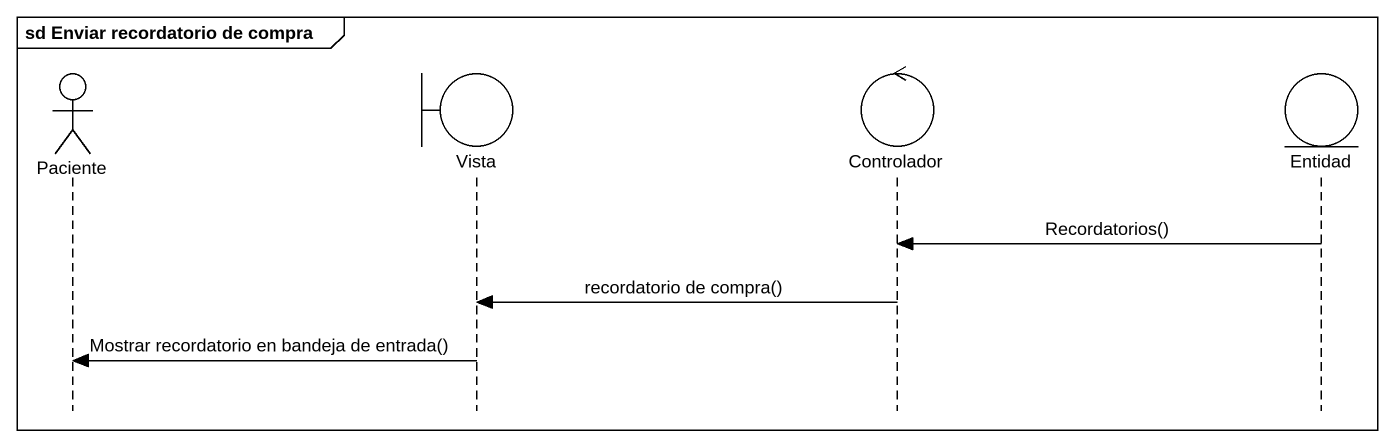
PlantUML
@startuml
mainframe sd Enviar recordatorio de compra
hide footbox
actor Paciente
boundary Vista
control Controlador
entity Entidad

Entidad -> Controlador : Recordatorios()
Controlador -> Vista : recordatorio de compra()
Vista -> Paciente : Mostrar recordatorio en bandeja de entrada()
@enduml
